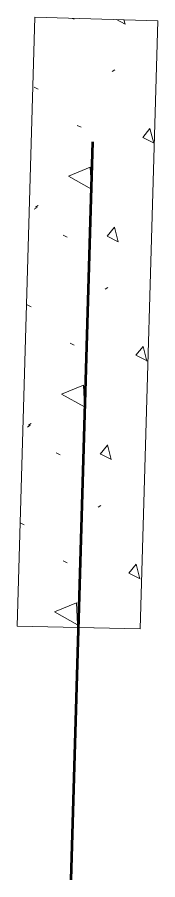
# Model space of a CAD drawing. Extents: x 2536931 to 2538613, y 7112513 to 7131087.
# Drawn here: x 2538345.99 to 2538351.71, y 7125488.34 to 7125523.43 of the extents above; entities that cross this region are included whole.
import ezdxf

# ---------------------------------------------------------------- set-up
doc = ezdxf.new("R2010")
doc.units = 0
doc.header["$MEASUREMENT"] = 0
doc.layers.add('C-WATR-UGND-Crossings', color=4, linetype='Continuous', lineweight=53)
doc.layers.add('CONCRETE REPAIR', color=7, linetype='Continuous', lineweight=13)

msp = doc.modelspace()

# ---------------------------------------------------------------- hatches: boundary and pattern name
at = {"layer": 'CONCRETE REPAIR', "lineweight": 0}
h = msp.add_hatch(dxfattribs=at)
h.set_pattern_fill('CONCRT', color=256, style=0)
h.set_pattern_definition([(153.1829, (2538334.52686, 7125527.68234), (76.635382, -37.921601), [0.51306, -104.40484]), (50.9943, (2538334.069, 7125527.9138), (-35.975054, -43.200434), [0.4682, -99.67027]), (-75.5192, (2538334.3637, 7125528.2776), (15.30355, -62.574504), [0.61725, -91.7486]), (169.8396, (2538336.5123, 7125530.2374), (8.64061, -0.275513), [1.0675, -60.0934]), (41.1648, (2538335.46154, 7125530.42576), (-88.948802, -76.989346), [0.94593, -129.0613]), (-67.9203, (2538336.17366, 7125531.0484), (32.019719, -80.846523), [0.86043, -105.8053]), (151.028, (2538331.978, 7125525.8165), (8.6406, -0.2755), [1.0675, -18.3626]), (22.675, (2538331.0441, 7125526.3336), (-17.563741, -8.309472), [0.96335, -84.5412]), (-86.76, (2538331.933, 7125526.70495), (-0.282524, -8.860497), [0.8712, -97.02627]), (31.3005, (2538332.81556, 7125530.60226), (-70.537489, -42.098383), [0.13345, -113.4178]), (154.4493, (2538331.2729, 7125532.7245), (16.998693, -9.411522), [0.1822, -65.9189]), (154.4493, (2538338.4478, 7125529.6083), (16.998693, -9.411522), [0.1822, -65.9189]), (154.4493, (2538336.2493, 7125527.994), (16.998693, -9.411522), [0.1822, -65.9189]), (4.674, (2538336.8539, 7125532.3754), (-69.407393, -6.656396), [0.1675, -78.1409]), (154.4493, (2538331.5585, 7125528.3286), (16.998693, -9.411522), [0.1822, -65.9189]), (154.4493, (2538335.4015, 7125525.2075), (16.998693, -9.411522), [0.1822, -65.9189]), (153.183, (2538337.34425, 7125525.18264), (76.635382, -37.921601), [0.51306, -104.40484]), (50.9943, (2538336.8864, 7125525.4141), (-35.975054, -43.200434), [0.4682, -99.67027]), (-75.5192, (2538337.18105, 7125525.7779), (15.30355, -62.574504), [0.61725, -91.7486]), (153.1829, (2538333.3583, 7125532.5285), (76.635382, -37.921601), [0.51306, -104.40484]), (50.9943, (2538332.9004, 7125532.75996), (-35.975054, -43.200434), [0.4682, -99.67027]), (-75.5192, (2538333.1951, 7125533.1238), (15.30355, -62.574504), [0.61725, -91.7486]), (31.3005, (2538329.6991, 7125525.0745), (-70.537489, -42.098383), [0.13345, -113.4178]), (31.3005, (2538329.937, 7125533.85935), (-70.537489, -42.098383), [0.13345, -113.4178])])
h.paths.add_polyline_path([(2538348.492, 7125498.608), (2538350.992, 7125498.552), (2538351.714, 7125523.282), (2538346.716, 7125523.428), (2538345.993, 7125498.664)])

# ---------------------------------------------------------------- linework, layer by layer
at = {"layer": 'C-WATR-UGND-Crossings', "linetype": 'Continuous'}
msp.add_line((2538348.193, 7125488.342), (2538349.069, 7125518.357), dxfattribs=at)
at = {"layer": 'CONCRETE REPAIR'}
for p, q in [((2538346.716, 7125523.428), (2538345.993, 7125498.664)), ((2538351.714, 7125523.282), (2538346.716, 7125523.428)), ((2538350.992, 7125498.552), (2538351.714, 7125523.282)), ((2538345.993, 7125498.664), (2538350.992, 7125498.552))]:
    msp.add_line(p, q, dxfattribs=at)
at = {"layer": 'CONCRETE REPAIR', "lineweight": 0, "flags": 128}
msp.add_lwpolyline([(2538348.492, 7125498.608), (2538350.992, 7125498.552), (2538351.714, 7125523.282), (2538346.716, 7125523.428), (2538345.993, 7125498.664)], close=True, dxfattribs=at)

doc.saveas('drawing.dxf')
